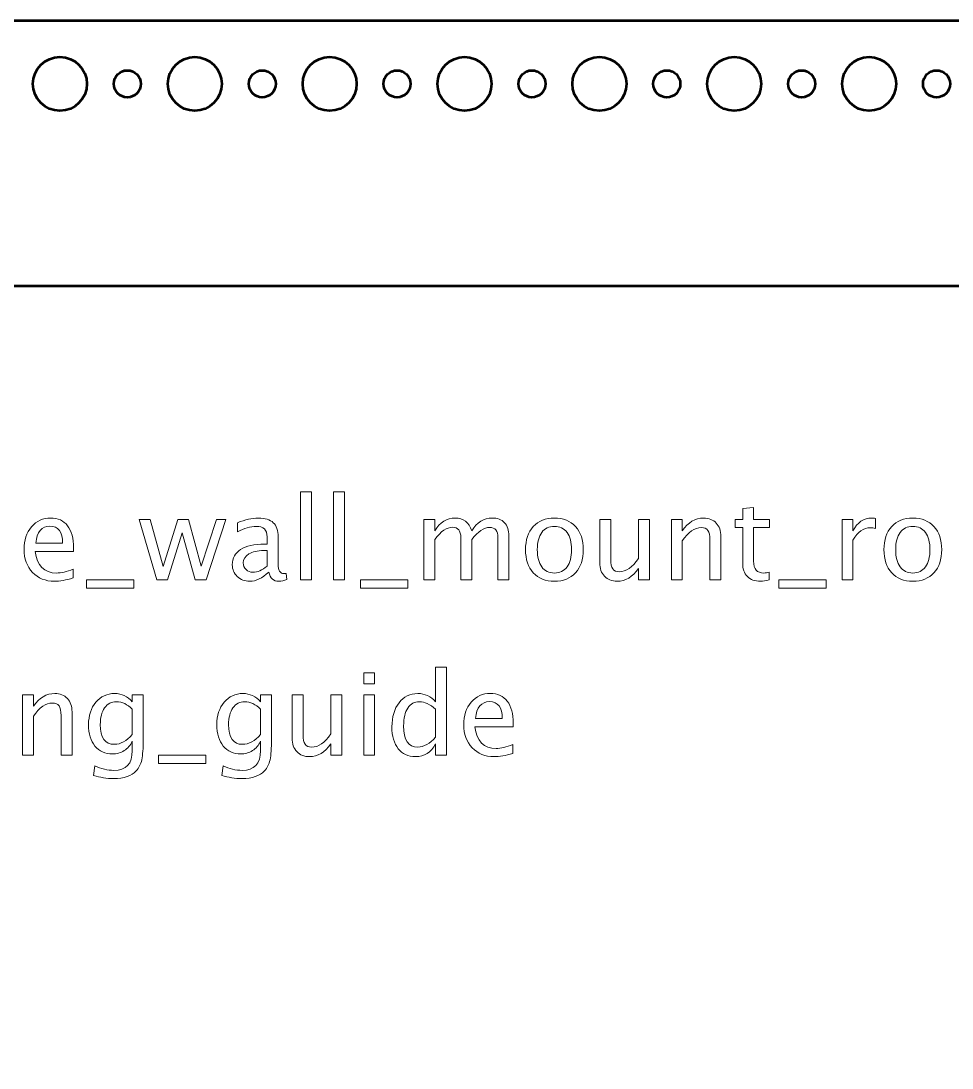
# Model space of a CAD drawing. Header units: centimetres. Extents: x -40.5 to 39, y -42 to 42.1.
# Drawn here: x 18.32 to 28.67, y -23.7 to -12.05 of the extents above; entities that cross this region are included whole.
import ezdxf

# ---------------------------------------------------------------- set-up
doc = ezdxf.new("R2010")
doc.units = ezdxf.units.CM
doc.header["$MEASUREMENT"] = 0
doc.layers.add('Layer 1', color=7, linetype='Continuous')

msp = doc.modelspace()

# ---------------------------------------------------------------- linework, layer by layer
at = {"layer": 'Layer 1', "lineweight": 53}
for centre, major_axis in [((18.75, -12.75), (0, 0.3)), ((20.25, -12.75), (0, 0.3)), ((21.75, -12.75), (0, 0.3)), ((23.25, -12.75), (0, 0.3)), ((24.75, -12.75), (0, 0.3)), ((26.25, -12.75), (0, 0.3)), ((27.75, -12.75), (0, 0.3)), ((19.5, -12.75), (0, 0.15)), ((21, -12.75), (0, 0.15)), ((22.5, -12.75), (0, 0.15)), ((24, -12.75), (0, 0.15)), ((25.5, -12.75), (0, 0.15)), ((27, -12.75), (0, 0.15)), ((28.5, -12.75), (0, 0.15))]:
    msp.add_ellipse(centre, major_axis=major_axis, ratio=1, dxfattribs=at)
msp.add_open_spline([(0.05, -33.95), (0.05, -33.95), (0.05, -12.55), (0.05, -12.55), (0.05, -12.55), (0.05, -12.27386), (0.27386, -12.05), (0.55, -12.05), (0.55, -12.05), (0.55, -12.05), (38.45, -12.05), (38.45, -12.05), (38.45, -12.05), (38.72614, -12.05), (38.95, -12.27386), (38.95, -12.55), (38.95, -12.55), (38.95, -12.55), (38.95, -33.95), (38.95, -33.95), (38.95, -33.95), (38.95, -34.22614), (38.72614, -34.45), (38.45, -34.45), (38.45, -34.45), (38.45, -34.45), (0.55, -34.45), (0.55, -34.45), (0.55, -34.45), (0.27386, -34.45), (0.05, -34.22614), (0.05, -33.95)], degree=3, knots=[0, 0, 0, 0, 0.11111111, 0.11111111, 0.11111111, 0.11111111, 0.22222222, 0.22222222, 0.22222222, 0.22222222, 0.33333333, 0.33333333, 0.33333333, 0.33333333, 0.44444444, 0.44444444, 0.44444444, 0.44444444, 0.55555556, 0.55555556, 0.55555556, 0.55555556, 0.66666667, 0.66666667, 0.66666667, 0.66666667, 0.77777778, 0.77777778, 0.77777778, 0.77777778, 1, 1, 1, 1], dxfattribs=at)
at = {"layer": 'Layer 1', "color": 5, "lineweight": 53}
for points, knots in [([(20.86354, -15), (20.86354, -15), (37.5, -15), (37.5, -15), (37.5, -15), (37.5, -24.94111), (29.44111, -33), (19.5, -33), (19.5, -33), (9.55889, -33), (1.5, -24.94111), (1.5, -15), (1.5, -15), (1.5, -15), (20.86354, -15), (20.86354, -15)], [0, 0, 0, 0, 0.2, 0.2, 0.2, 0.2, 0.4, 0.4, 0.4, 0.4, 0.6, 0.6, 0.6, 0.6, 1, 1, 1, 1]), ([(36, -15), (36, -24.11268), (28.61268, -31.5), (19.5, -31.5), (19.5, -31.5), (10.38732, -31.5), (3, -24.11268), (3, -15)], [0, 0, 0, 0, 0.33333333, 0.33333333, 0.33333333, 0.33333333, 1, 1, 1, 1]), ([(35.5, -15), (35.5, -23.83654), (28.33654, -31), (19.5, -31), (19.5, -31), (10.66346, -31), (3.5, -23.83654), (3.5, -15)], [0, 0, 0, 0, 0.33333333, 0.33333333, 0.33333333, 0.33333333, 1, 1, 1, 1]), ([(35, -15), (35, -23.5604), (28.0604, -30.5), (19.5, -30.5), (19.5, -30.5), (10.9396, -30.5), (4, -23.5604), (4, -15)], [0, 0, 0, 0, 0.33333333, 0.33333333, 0.33333333, 0.33333333, 1, 1, 1, 1])]:
    msp.add_open_spline(points, degree=3, knots=knots, dxfattribs=at)
at = {"layer": 'Layer 1', "color": 5, "lineweight": 9}
for points, knots in [([(21.42722, -18.26853), (21.42722, -18.26853), (21.42722, -17.28936), (21.42722, -17.28936), (21.42722, -17.28936), (21.42722, -17.28936), (21.54914, -17.28936), (21.54914, -17.28936), (21.54914, -17.28936), (21.54914, -17.28936), (21.54914, -18.26853), (21.54914, -18.26853), (21.54914, -18.26853), (21.54914, -18.26853), (21.42722, -18.26853), (21.42722, -18.26853)], [0, 0, 0, 0, 0.2, 0.2, 0.2, 0.2, 0.4, 0.4, 0.4, 0.4, 0.6, 0.6, 0.6, 0.6, 1, 1, 1, 1]), ([(21.79425, -18.26853), (21.79425, -18.26853), (21.79425, -17.28936), (21.79425, -17.28936), (21.79425, -17.28936), (21.79425, -17.28936), (21.91617, -17.28936), (21.91617, -17.28936), (21.91617, -17.28936), (21.91617, -17.28936), (21.91617, -18.26853), (21.91617, -18.26853), (21.91617, -18.26853), (21.91617, -18.26853), (21.79425, -18.26853), (21.79425, -18.26853)], [0, 0, 0, 0, 0.2, 0.2, 0.2, 0.2, 0.4, 0.4, 0.4, 0.4, 0.6, 0.6, 0.6, 0.6, 1, 1, 1, 1]), ([(26.63973, -18.26832), (26.60205, -18.27869), (26.56925, -18.28377), (26.54152, -18.28377), (26.54152, -18.28377), (26.47929, -18.28377), (26.43082, -18.26599), (26.3961, -18.23043), (26.3961, -18.23043), (26.36118, -18.19487), (26.34382, -18.14555), (26.34382, -18.08226), (26.34382, -18.08226), (26.34382, -18.08226), (26.34382, -17.68687), (26.34382, -17.68687), (26.34382, -17.68687), (26.34382, -17.68687), (26.25958, -17.68687), (26.25958, -17.68687), (26.25958, -17.68687), (26.25958, -17.68687), (26.25958, -17.59543), (26.25958, -17.59543), (26.25958, -17.59543), (26.25958, -17.59543), (26.34382, -17.59543), (26.34382, -17.59543), (26.34382, -17.59543), (26.34382, -17.59543), (26.34382, -17.47372), (26.34382, -17.47372), (26.34382, -17.47372), (26.34382, -17.47372), (26.46574, -17.46208), (26.46574, -17.46208), (26.46574, -17.46208), (26.46574, -17.46208), (26.46574, -17.59543), (26.46574, -17.59543), (26.46574, -17.59543), (26.46574, -17.59543), (26.64227, -17.59543), (26.64227, -17.59543), (26.64227, -17.59543), (26.64227, -17.59543), (26.64227, -17.68687), (26.64227, -17.68687), (26.64227, -17.68687), (26.64227, -17.68687), (26.46574, -17.68687), (26.46574, -17.68687), (26.46574, -17.68687), (26.46574, -17.68687), (26.46574, -18.06025), (26.46574, -18.06025), (26.46574, -18.06025), (26.46574, -18.1483), (26.50405, -18.19233), (26.58046, -18.19233), (26.58046, -18.19233), (26.59676, -18.19233), (26.61645, -18.18958), (26.63973, -18.18429), (26.63973, -18.18429), (26.63973, -18.18429), (26.63973, -18.26832), (26.63973, -18.26832)], [0, 0, 0, 0, 0.05555556, 0.05555556, 0.05555556, 0.05555556, 0.11111111, 0.11111111, 0.11111111, 0.11111111, 0.16666667, 0.16666667, 0.16666667, 0.16666667, 0.22222222, 0.22222222, 0.22222222, 0.22222222, 0.27777778, 0.27777778, 0.27777778, 0.27777778, 0.33333333, 0.33333333, 0.33333333, 0.33333333, 0.38888889, 0.38888889, 0.38888889, 0.38888889, 0.44444444, 0.44444444, 0.44444444, 0.44444444, 0.5, 0.5, 0.5, 0.5, 0.55555556, 0.55555556, 0.55555556, 0.55555556, 0.61111111, 0.61111111, 0.61111111, 0.61111111, 0.66666667, 0.66666667, 0.66666667, 0.66666667, 0.72222222, 0.72222222, 0.72222222, 0.72222222, 0.77777778, 0.77777778, 0.77777778, 0.77777778, 0.83333333, 0.83333333, 0.83333333, 0.83333333, 0.88888889, 0.88888889, 0.88888889, 0.88888889, 1, 1, 1, 1]), ([(18.89886, -18.24694), (18.81695, -18.27149), (18.74688, -18.28377), (18.68846, -18.28377), (18.68846, -18.28377), (18.58877, -18.28377), (18.5077, -18.25075), (18.44526, -18.18492), (18.44526, -18.18492), (18.38282, -18.11909), (18.35149, -18.03379), (18.35149, -17.9288), (18.35149, -17.9288), (18.35149, -17.82699), (18.37901, -17.74338), (18.43425, -17.67798), (18.43425, -17.67798), (18.4895, -17.61279), (18.56019, -17.58019), (18.64634, -17.58019), (18.64634, -17.58019), (18.72783, -17.58019), (18.79091, -17.60919), (18.83536, -17.66718), (18.83536, -17.66718), (18.87981, -17.72518), (18.90204, -17.80731), (18.90204, -17.91378), (18.90204, -17.91378), (18.90204, -17.91378), (18.9014, -17.95103), (18.9014, -17.95103), (18.9014, -17.95103), (18.9014, -17.95103), (18.47595, -17.95103), (18.47595, -17.95103), (18.47595, -17.95103), (18.49373, -18.1119), (18.57226, -18.19233), (18.71132, -18.19233), (18.71132, -18.19233), (18.76234, -18.19233), (18.82478, -18.17794), (18.89886, -18.14915), (18.89886, -18.14915), (18.89886, -18.14915), (18.89886, -18.24694), (18.89886, -18.24694)], [0, 0, 0, 0, 0.07692308, 0.07692308, 0.07692308, 0.07692308, 0.15384615, 0.15384615, 0.15384615, 0.15384615, 0.23076923, 0.23076923, 0.23076923, 0.23076923, 0.30769231, 0.30769231, 0.30769231, 0.30769231, 0.38461538, 0.38461538, 0.38461538, 0.38461538, 0.46153846, 0.46153846, 0.46153846, 0.46153846, 0.53846154, 0.53846154, 0.53846154, 0.53846154, 0.61538462, 0.61538462, 0.61538462, 0.61538462, 0.69230769, 0.69230769, 0.69230769, 0.69230769, 0.76923077, 0.76923077, 0.76923077, 0.76923077, 0.84615385, 0.84615385, 0.84615385, 0.84615385, 1, 1, 1, 1]), ([(21.07289, -18.1828), (20.99966, -18.25011), (20.92917, -18.28377), (20.86144, -18.28377), (20.86144, -18.28377), (20.80577, -18.28377), (20.75941, -18.26641), (20.7228, -18.23149), (20.7228, -18.23149), (20.68597, -18.19656), (20.66755, -18.15254), (20.66755, -18.09941), (20.66755, -18.09941), (20.66755, -18.02596), (20.69845, -17.96944), (20.76026, -17.93007), (20.76026, -17.93007), (20.82207, -17.8907), (20.91076, -17.87102), (21.02633, -17.87102), (21.02633, -17.87102), (21.02633, -17.87102), (21.0549, -17.87102), (21.0549, -17.87102), (21.0549, -17.87102), (21.0549, -17.87102), (21.0549, -17.78995), (21.0549, -17.78995), (21.0549, -17.78995), (21.0549, -17.71185), (21.01426, -17.6729), (20.93277, -17.6729), (20.93277, -17.6729), (20.86969, -17.6729), (20.80069, -17.6928), (20.72597, -17.73259), (20.72597, -17.73259), (20.72597, -17.73259), (20.72597, -17.63226), (20.72597, -17.63226), (20.72597, -17.63226), (20.8081, -17.59839), (20.88557, -17.58146), (20.95817, -17.58146), (20.95817, -17.58146), (21.03289, -17.58146), (21.08813, -17.59839), (21.12348, -17.63247), (21.12348, -17.63247), (21.15904, -17.66655), (21.17682, -17.71904), (21.17682, -17.78995), (21.17682, -17.78995), (21.17682, -17.78995), (21.17682, -18.09412), (21.17682, -18.09412), (21.17682, -18.09412), (21.17682, -18.16375), (21.1982, -18.19868), (21.24117, -18.19868), (21.24117, -18.19868), (21.24646, -18.19868), (21.25429, -18.19783), (21.26466, -18.19614), (21.26466, -18.19614), (21.26466, -18.19614), (21.27334, -18.26387), (21.27334, -18.26387), (21.27334, -18.26387), (21.24561, -18.27721), (21.21513, -18.28377), (21.18169, -18.28377), (21.18169, -18.28377), (21.12475, -18.28377), (21.08856, -18.25011), (21.07289, -18.1828)], [0, 0, 0, 0, 0.05, 0.05, 0.05, 0.05, 0.1, 0.1, 0.1, 0.1, 0.15, 0.15, 0.15, 0.15, 0.2, 0.2, 0.2, 0.2, 0.25, 0.25, 0.25, 0.25, 0.3, 0.3, 0.3, 0.3, 0.35, 0.35, 0.35, 0.35, 0.4, 0.4, 0.4, 0.4, 0.45, 0.45, 0.45, 0.45, 0.5, 0.5, 0.5, 0.5, 0.55, 0.55, 0.55, 0.55, 0.6, 0.6, 0.6, 0.6, 0.65, 0.65, 0.65, 0.65, 0.7, 0.7, 0.7, 0.7, 0.75, 0.75, 0.75, 0.75, 0.8, 0.8, 0.8, 0.8, 0.85, 0.85, 0.85, 0.85, 0.9, 0.9, 0.9, 0.9, 1, 1, 1, 1]), ([(22.79628, -18.26853), (22.79628, -18.26853), (22.79628, -17.59543), (22.79628, -17.59543), (22.79628, -17.59543), (22.79628, -17.59543), (22.9182, -17.59543), (22.9182, -17.59543), (22.9182, -17.59543), (22.9182, -17.59543), (22.9182, -17.72264), (22.9182, -17.72264), (22.9182, -17.72264), (22.97768, -17.62845), (23.05388, -17.58146), (23.14722, -17.58146), (23.14722, -17.58146), (23.23718, -17.58146), (23.29835, -17.62845), (23.33095, -17.72264), (23.33095, -17.72264), (23.38874, -17.6276), (23.46409, -17.58019), (23.55659, -17.58019), (23.55659, -17.58019), (23.61564, -17.58019), (23.66157, -17.59755), (23.69438, -17.63247), (23.69438, -17.63247), (23.72719, -17.6674), (23.7437, -17.71629), (23.7437, -17.77916), (23.7437, -17.77916), (23.7437, -17.77916), (23.7437, -18.26853), (23.7437, -18.26853), (23.7437, -18.26853), (23.7437, -18.26853), (23.62178, -18.26853), (23.62178, -18.26853), (23.62178, -18.26853), (23.62178, -18.26853), (23.62178, -17.79926), (23.62178, -17.79926), (23.62178, -17.79926), (23.62178, -17.72264), (23.5913, -17.68433), (23.53034, -17.68433), (23.53034, -17.68433), (23.46705, -17.68433), (23.40059, -17.72899), (23.33095, -17.81853), (23.33095, -17.81853), (23.33095, -17.81853), (23.33095, -18.26853), (23.33095, -18.26853), (23.33095, -18.26853), (23.33095, -18.26853), (23.20903, -18.26853), (23.20903, -18.26853), (23.20903, -18.26853), (23.20903, -18.26853), (23.20903, -17.79884), (23.20903, -17.79884), (23.20903, -17.79884), (23.20903, -17.72158), (23.17813, -17.68306), (23.11611, -17.68306), (23.11611, -17.68306), (23.05451, -17.68306), (22.98847, -17.72793), (22.9182, -17.81789), (22.9182, -17.81789), (22.9182, -17.81789), (22.9182, -18.26853), (22.9182, -18.26853), (22.9182, -18.26853), (22.9182, -18.26853), (22.79628, -18.26853), (22.79628, -18.26853)], [0, 0, 0, 0, 0.04761905, 0.04761905, 0.04761905, 0.04761905, 0.0952381, 0.0952381, 0.0952381, 0.0952381, 0.14285714, 0.14285714, 0.14285714, 0.14285714, 0.19047619, 0.19047619, 0.19047619, 0.19047619, 0.23809524, 0.23809524, 0.23809524, 0.23809524, 0.28571429, 0.28571429, 0.28571429, 0.28571429, 0.33333333, 0.33333333, 0.33333333, 0.33333333, 0.38095238, 0.38095238, 0.38095238, 0.38095238, 0.42857143, 0.42857143, 0.42857143, 0.42857143, 0.47619048, 0.47619048, 0.47619048, 0.47619048, 0.52380952, 0.52380952, 0.52380952, 0.52380952, 0.57142857, 0.57142857, 0.57142857, 0.57142857, 0.61904762, 0.61904762, 0.61904762, 0.61904762, 0.66666667, 0.66666667, 0.66666667, 0.66666667, 0.71428571, 0.71428571, 0.71428571, 0.71428571, 0.76190476, 0.76190476, 0.76190476, 0.76190476, 0.80952381, 0.80952381, 0.80952381, 0.80952381, 0.85714286, 0.85714286, 0.85714286, 0.85714286, 0.9047619, 0.9047619, 0.9047619, 0.9047619, 1, 1, 1, 1]), ([(24.25001, -18.28377), (24.15116, -18.28377), (24.07285, -18.25223), (24.01527, -18.18915), (24.01527, -18.18915), (23.95749, -18.12608), (23.9287, -18.04035), (23.9287, -17.93219), (23.9287, -17.93219), (23.9287, -17.82424), (23.95749, -17.73873), (24.01527, -17.67586), (24.01527, -17.67586), (24.07285, -17.613), (24.15116, -17.58146), (24.25001, -17.58146), (24.25001, -17.58146), (24.34886, -17.58146), (24.42718, -17.613), (24.48475, -17.67586), (24.48475, -17.67586), (24.54253, -17.73873), (24.57132, -17.82424), (24.57132, -17.93219), (24.57132, -17.93219), (24.57132, -18.04035), (24.54253, -18.12608), (24.48475, -18.18915), (24.48475, -18.18915), (24.42718, -18.25223), (24.34886, -18.28377), (24.25001, -18.28377)], [0, 0, 0, 0, 0.11111111, 0.11111111, 0.11111111, 0.11111111, 0.22222222, 0.22222222, 0.22222222, 0.22222222, 0.33333333, 0.33333333, 0.33333333, 0.33333333, 0.44444444, 0.44444444, 0.44444444, 0.44444444, 0.55555556, 0.55555556, 0.55555556, 0.55555556, 0.66666667, 0.66666667, 0.66666667, 0.66666667, 0.77777778, 0.77777778, 0.77777778, 0.77777778, 1, 1, 1, 1]), ([(25.55049, -18.26853), (25.55049, -18.26853), (25.55049, -17.59543), (25.55049, -17.59543), (25.55049, -17.59543), (25.55049, -17.59543), (25.67241, -17.59543), (25.67241, -17.59543), (25.67241, -17.59543), (25.67241, -17.59543), (25.67241, -17.72264), (25.67241, -17.72264), (25.67241, -17.72264), (25.73697, -17.62845), (25.81613, -17.58146), (25.90969, -17.58146), (25.90969, -17.58146), (25.96853, -17.58146), (26.01531, -17.59987), (26.04981, -17.63692), (26.04981, -17.63692), (26.08431, -17.67375), (26.10167, -17.72349), (26.10167, -17.78572), (26.10167, -17.78572), (26.10167, -17.78572), (26.10167, -18.26853), (26.10167, -18.26853), (26.10167, -18.26853), (26.10167, -18.26853), (25.97975, -18.26853), (25.97975, -18.26853), (25.97975, -18.26853), (25.97975, -18.26853), (25.97975, -17.82551), (25.97975, -17.82551), (25.97975, -17.82551), (25.97975, -17.77556), (25.97234, -17.74), (25.95774, -17.71883), (25.95774, -17.71883), (25.94292, -17.69745), (25.91858, -17.68687), (25.8845, -17.68687), (25.8845, -17.68687), (25.80957, -17.68687), (25.73887, -17.73576), (25.67241, -17.83355), (25.67241, -17.83355), (25.67241, -17.83355), (25.67241, -18.26853), (25.67241, -18.26853), (25.67241, -18.26853), (25.67241, -18.26853), (25.55049, -18.26853), (25.55049, -18.26853)], [0, 0, 0, 0, 0.06666667, 0.06666667, 0.06666667, 0.06666667, 0.13333333, 0.13333333, 0.13333333, 0.13333333, 0.2, 0.2, 0.2, 0.2, 0.26666667, 0.26666667, 0.26666667, 0.26666667, 0.33333333, 0.33333333, 0.33333333, 0.33333333, 0.4, 0.4, 0.4, 0.4, 0.46666667, 0.46666667, 0.46666667, 0.46666667, 0.53333333, 0.53333333, 0.53333333, 0.53333333, 0.6, 0.6, 0.6, 0.6, 0.66666667, 0.66666667, 0.66666667, 0.66666667, 0.73333333, 0.73333333, 0.73333333, 0.73333333, 0.8, 0.8, 0.8, 0.8, 0.86666667, 0.86666667, 0.86666667, 0.86666667, 1, 1, 1, 1]), ([(27.44872, -18.26853), (27.44872, -18.26853), (27.44872, -17.59543), (27.44872, -17.59543), (27.44872, -17.59543), (27.44872, -17.59543), (27.57064, -17.59543), (27.57064, -17.59543), (27.57064, -17.59543), (27.57064, -17.59543), (27.57064, -17.72264), (27.57064, -17.72264), (27.57064, -17.72264), (27.61911, -17.62845), (27.68939, -17.58146), (27.78167, -17.58146), (27.78167, -17.58146), (27.79416, -17.58146), (27.80728, -17.58252), (27.82083, -17.58463), (27.82083, -17.58463), (27.82083, -17.58463), (27.82083, -17.69872), (27.82083, -17.69872), (27.82083, -17.69872), (27.79966, -17.69174), (27.78104, -17.68814), (27.76495, -17.68814), (27.76495, -17.68814), (27.68748, -17.68814), (27.62271, -17.73386), (27.57064, -17.82551), (27.57064, -17.82551), (27.57064, -17.82551), (27.57064, -18.26853), (27.57064, -18.26853), (27.57064, -18.26853), (27.57064, -18.26853), (27.44872, -18.26853), (27.44872, -18.26853)], [0, 0, 0, 0, 0.09090909, 0.09090909, 0.09090909, 0.09090909, 0.18181818, 0.18181818, 0.18181818, 0.18181818, 0.27272727, 0.27272727, 0.27272727, 0.27272727, 0.36363636, 0.36363636, 0.36363636, 0.36363636, 0.45454545, 0.45454545, 0.45454545, 0.45454545, 0.54545455, 0.54545455, 0.54545455, 0.54545455, 0.63636364, 0.63636364, 0.63636364, 0.63636364, 0.72727273, 0.72727273, 0.72727273, 0.72727273, 0.81818182, 0.81818182, 0.81818182, 0.81818182, 1, 1, 1, 1]), ([(28.23633, -18.28377), (28.13748, -18.28377), (28.05917, -18.25223), (28.00159, -18.18915), (28.00159, -18.18915), (27.94381, -18.12608), (27.91502, -18.04035), (27.91502, -17.93219), (27.91502, -17.93219), (27.91502, -17.82424), (27.94381, -17.73873), (28.00159, -17.67586), (28.00159, -17.67586), (28.05917, -17.613), (28.13748, -17.58146), (28.23633, -17.58146), (28.23633, -17.58146), (28.33518, -17.58146), (28.4135, -17.613), (28.47107, -17.67586), (28.47107, -17.67586), (28.52885, -17.73873), (28.55764, -17.82424), (28.55764, -17.93219), (28.55764, -17.93219), (28.55764, -18.04035), (28.52885, -18.12608), (28.47107, -18.18915), (28.47107, -18.18915), (28.4135, -18.25223), (28.33518, -18.28377), (28.23633, -18.28377)], [0, 0, 0, 0, 0.11111111, 0.11111111, 0.11111111, 0.11111111, 0.22222222, 0.22222222, 0.22222222, 0.22222222, 0.33333333, 0.33333333, 0.33333333, 0.33333333, 0.44444444, 0.44444444, 0.44444444, 0.44444444, 0.55555556, 0.55555556, 0.55555556, 0.55555556, 0.66666667, 0.66666667, 0.66666667, 0.66666667, 0.77777778, 0.77777778, 0.77777778, 0.77777778, 1, 1, 1, 1]), ([(18.4823, -17.85959), (18.4823, -17.85959), (18.77948, -17.85959), (18.77948, -17.85959), (18.77948, -17.85959), (18.77948, -17.73428), (18.7327, -17.67163), (18.63936, -17.67163), (18.63936, -17.67163), (18.54538, -17.67163), (18.4931, -17.73428), (18.4823, -17.85959)], [0, 0, 0, 0, 0.25, 0.25, 0.25, 0.25, 0.5, 0.5, 0.5, 0.5, 1, 1, 1, 1]), ([(19.82617, -18.26853), (19.82617, -18.26853), (19.63313, -17.59543), (19.63313, -17.59543), (19.63313, -17.59543), (19.63313, -17.59543), (19.75209, -17.59543), (19.75209, -17.59543), (19.75209, -17.59543), (19.75209, -17.59543), (19.90004, -18.11803), (19.90004, -18.11803), (19.90004, -18.11803), (19.90004, -18.11803), (20.05964, -17.59543), (20.05964, -17.59543), (20.05964, -17.59543), (20.05964, -17.59543), (20.18156, -17.59543), (20.18156, -17.59543), (20.18156, -17.59543), (20.18156, -17.59543), (20.32189, -18.11719), (20.32189, -18.11719), (20.32189, -18.11719), (20.32189, -18.11719), (20.49165, -17.59543), (20.49165, -17.59543), (20.49165, -17.59543), (20.49165, -17.59543), (20.59579, -17.59543), (20.59579, -17.59543), (20.59579, -17.59543), (20.59579, -17.59543), (20.37608, -18.26853), (20.37608, -18.26853), (20.37608, -18.26853), (20.37608, -18.26853), (20.25416, -18.26853), (20.25416, -18.26853), (20.25416, -18.26853), (20.25416, -18.26853), (20.1098, -17.7436), (20.1098, -17.7436), (20.1098, -17.7436), (20.1098, -17.7436), (19.94809, -18.26853), (19.94809, -18.26853), (19.94809, -18.26853), (19.94809, -18.26853), (19.82617, -18.26853), (19.82617, -18.26853)], [0, 0, 0, 0, 0.07142857, 0.07142857, 0.07142857, 0.07142857, 0.14285714, 0.14285714, 0.14285714, 0.14285714, 0.21428571, 0.21428571, 0.21428571, 0.21428571, 0.28571429, 0.28571429, 0.28571429, 0.28571429, 0.35714286, 0.35714286, 0.35714286, 0.35714286, 0.42857143, 0.42857143, 0.42857143, 0.42857143, 0.5, 0.5, 0.5, 0.5, 0.57142857, 0.57142857, 0.57142857, 0.57142857, 0.64285714, 0.64285714, 0.64285714, 0.64285714, 0.71428571, 0.71428571, 0.71428571, 0.71428571, 0.78571429, 0.78571429, 0.78571429, 0.78571429, 0.85714286, 0.85714286, 0.85714286, 0.85714286, 1, 1, 1, 1]), ([(24.2498, -18.19233), (24.31012, -18.19233), (24.35711, -18.16968), (24.39056, -18.12417), (24.39056, -18.12417), (24.42379, -18.07888), (24.44051, -18.01474), (24.44051, -17.93219), (24.44051, -17.93219), (24.44051, -17.84985), (24.42379, -17.78593), (24.39056, -17.74063), (24.39056, -17.74063), (24.35711, -17.69555), (24.31012, -17.6729), (24.2498, -17.6729), (24.2498, -17.6729), (24.18926, -17.6729), (24.14227, -17.69555), (24.10925, -17.74063), (24.10925, -17.74063), (24.07602, -17.78593), (24.05951, -17.84985), (24.05951, -17.93219), (24.05951, -17.93219), (24.05951, -18.01474), (24.07602, -18.07888), (24.10925, -18.12417), (24.10925, -18.12417), (24.14227, -18.16968), (24.18926, -18.19233), (24.2498, -18.19233)], [0, 0, 0, 0, 0.11111111, 0.11111111, 0.11111111, 0.11111111, 0.22222222, 0.22222222, 0.22222222, 0.22222222, 0.33333333, 0.33333333, 0.33333333, 0.33333333, 0.44444444, 0.44444444, 0.44444444, 0.44444444, 0.55555556, 0.55555556, 0.55555556, 0.55555556, 0.66666667, 0.66666667, 0.66666667, 0.66666667, 0.77777778, 0.77777778, 0.77777778, 0.77777778, 1, 1, 1, 1]), ([(25.18388, -18.26853), (25.18388, -18.26853), (25.18388, -18.14195), (25.18388, -18.14195), (25.18388, -18.14195), (25.1189, -18.23657), (25.03995, -18.28377), (24.94724, -18.28377), (24.94724, -18.28377), (24.88839, -18.28377), (24.84162, -18.26535), (24.8069, -18.22831), (24.8069, -18.22831), (24.77198, -18.19127), (24.75462, -18.14153), (24.75462, -18.07866), (24.75462, -18.07866), (24.75462, -18.07866), (24.75462, -17.59543), (24.75462, -17.59543), (24.75462, -17.59543), (24.75462, -17.59543), (24.87654, -17.59543), (24.87654, -17.59543), (24.87654, -17.59543), (24.87654, -17.59543), (24.87654, -18.03887), (24.87654, -18.03887), (24.87654, -18.03887), (24.87654, -18.08946), (24.88395, -18.12523), (24.89855, -18.1464), (24.89855, -18.1464), (24.91337, -18.16778), (24.93792, -18.17836), (24.97243, -18.17836), (24.97243, -18.17836), (25.04693, -18.17836), (25.11763, -18.12946), (25.18388, -18.03146), (25.18388, -18.03146), (25.18388, -18.03146), (25.18388, -17.59543), (25.18388, -17.59543), (25.18388, -17.59543), (25.18388, -17.59543), (25.3058, -17.59543), (25.3058, -17.59543), (25.3058, -17.59543), (25.3058, -17.59543), (25.3058, -18.26853), (25.3058, -18.26853), (25.3058, -18.26853), (25.3058, -18.26853), (25.18388, -18.26853), (25.18388, -18.26853)], [0, 0, 0, 0, 0.06666667, 0.06666667, 0.06666667, 0.06666667, 0.13333333, 0.13333333, 0.13333333, 0.13333333, 0.2, 0.2, 0.2, 0.2, 0.26666667, 0.26666667, 0.26666667, 0.26666667, 0.33333333, 0.33333333, 0.33333333, 0.33333333, 0.4, 0.4, 0.4, 0.4, 0.46666667, 0.46666667, 0.46666667, 0.46666667, 0.53333333, 0.53333333, 0.53333333, 0.53333333, 0.6, 0.6, 0.6, 0.6, 0.66666667, 0.66666667, 0.66666667, 0.66666667, 0.73333333, 0.73333333, 0.73333333, 0.73333333, 0.8, 0.8, 0.8, 0.8, 0.86666667, 0.86666667, 0.86666667, 0.86666667, 1, 1, 1, 1]), ([(28.23612, -18.19233), (28.29644, -18.19233), (28.34343, -18.16968), (28.37688, -18.12417), (28.37688, -18.12417), (28.41011, -18.07888), (28.42683, -18.01474), (28.42683, -17.93219), (28.42683, -17.93219), (28.42683, -17.84985), (28.41011, -17.78593), (28.37688, -17.74063), (28.37688, -17.74063), (28.34343, -17.69555), (28.29644, -17.6729), (28.23612, -17.6729), (28.23612, -17.6729), (28.17558, -17.6729), (28.12859, -17.69555), (28.09557, -17.74063), (28.09557, -17.74063), (28.06234, -17.78593), (28.04583, -17.84985), (28.04583, -17.93219), (28.04583, -17.93219), (28.04583, -18.01474), (28.06234, -18.07888), (28.09557, -18.12417), (28.09557, -18.12417), (28.12859, -18.16968), (28.17558, -18.19233), (28.23612, -18.19233)], [0, 0, 0, 0, 0.11111111, 0.11111111, 0.11111111, 0.11111111, 0.22222222, 0.22222222, 0.22222222, 0.22222222, 0.33333333, 0.33333333, 0.33333333, 0.33333333, 0.44444444, 0.44444444, 0.44444444, 0.44444444, 0.55555556, 0.55555556, 0.55555556, 0.55555556, 0.66666667, 0.66666667, 0.66666667, 0.66666667, 0.77777778, 0.77777778, 0.77777778, 0.77777778, 1, 1, 1, 1]), ([(21.0549, -18.11634), (21.0549, -18.11634), (21.0549, -17.94341), (21.0549, -17.94341), (21.0549, -17.94341), (21.0549, -17.94341), (21.01574, -17.94214), (21.01574, -17.94214), (21.01574, -17.94214), (20.94801, -17.94214), (20.8934, -17.95463), (20.8517, -17.9796), (20.8517, -17.9796), (20.81021, -18.00479), (20.78947, -18.03802), (20.78947, -18.07951), (20.78947, -18.07951), (20.78947, -18.10851), (20.79984, -18.13306), (20.82037, -18.15317), (20.82037, -18.15317), (20.84112, -18.17328), (20.86631, -18.18344), (20.89615, -18.18344), (20.89615, -18.18344), (20.94695, -18.18344), (20.99987, -18.161), (21.0549, -18.11634)], [0, 0, 0, 0, 0.125, 0.125, 0.125, 0.125, 0.25, 0.25, 0.25, 0.25, 0.375, 0.375, 0.375, 0.375, 0.5, 0.5, 0.5, 0.5, 0.625, 0.625, 0.625, 0.625, 0.75, 0.75, 0.75, 0.75, 1, 1, 1, 1]), ([(19.04385, -18.35997), (19.04385, -18.35997), (19.04385, -18.26853), (19.04385, -18.26853), (19.04385, -18.26853), (19.04385, -18.26853), (19.57217, -18.26853), (19.57217, -18.26853), (19.57217, -18.26853), (19.57217, -18.26853), (19.57217, -18.35997), (19.57217, -18.35997), (19.57217, -18.35997), (19.57217, -18.35997), (19.04385, -18.35997), (19.04385, -18.35997)], [0, 0, 0, 0, 0.2, 0.2, 0.2, 0.2, 0.4, 0.4, 0.4, 0.4, 0.6, 0.6, 0.6, 0.6, 1, 1, 1, 1]), ([(22.0927, -18.35997), (22.0927, -18.35997), (22.0927, -18.26853), (22.0927, -18.26853), (22.0927, -18.26853), (22.0927, -18.26853), (22.62102, -18.26853), (22.62102, -18.26853), (22.62102, -18.26853), (22.62102, -18.26853), (22.62102, -18.35997), (22.62102, -18.35997), (22.62102, -18.35997), (22.62102, -18.35997), (22.0927, -18.35997), (22.0927, -18.35997)], [0, 0, 0, 0, 0.2, 0.2, 0.2, 0.2, 0.4, 0.4, 0.4, 0.4, 0.6, 0.6, 0.6, 0.6, 1, 1, 1, 1]), ([(26.74514, -18.35997), (26.74514, -18.35997), (26.74514, -18.26853), (26.74514, -18.26853), (26.74514, -18.26853), (26.74514, -18.26853), (27.27346, -18.26853), (27.27346, -18.26853), (27.27346, -18.26853), (27.27346, -18.26853), (27.27346, -18.35997), (27.27346, -18.35997), (27.27346, -18.35997), (27.27346, -18.35997), (26.74514, -18.35997), (26.74514, -18.35997)], [0, 0, 0, 0, 0.2, 0.2, 0.2, 0.2, 0.4, 0.4, 0.4, 0.4, 0.6, 0.6, 0.6, 0.6, 1, 1, 1, 1]), ([(22.12869, -19.42381), (22.12869, -19.42381), (22.12869, -19.30189), (22.12869, -19.30189), (22.12869, -19.30189), (22.12869, -19.30189), (22.25061, -19.30189), (22.25061, -19.30189), (22.25061, -19.30189), (22.25061, -19.30189), (22.25061, -19.42381), (22.25061, -19.42381), (22.25061, -19.42381), (22.25061, -19.42381), (22.12869, -19.42381), (22.12869, -19.42381)], [0, 0, 0, 0, 0.2, 0.2, 0.2, 0.2, 0.4, 0.4, 0.4, 0.4, 0.6, 0.6, 0.6, 0.6, 1, 1, 1, 1]), ([(22.92879, -20.2201), (22.92879, -20.2201), (22.92879, -20.09373), (22.92879, -20.09373), (22.92879, -20.09373), (22.87905, -20.18814), (22.80412, -20.23534), (22.704, -20.23534), (22.704, -20.23534), (22.62272, -20.23534), (22.5588, -20.20592), (22.51223, -20.14686), (22.51223, -20.14686), (22.46566, -20.08781), (22.44238, -20.00716), (22.44238, -19.90493), (22.44238, -19.90493), (22.44238, -19.79317), (22.46884, -19.70321), (22.52154, -19.63505), (22.52154, -19.63505), (22.57446, -19.56711), (22.64389, -19.53303), (22.73004, -19.53303), (22.73004, -19.53303), (22.80983, -19.53303), (22.8763, -19.56351), (22.92879, -19.62468), (22.92879, -19.62468), (22.92879, -19.62468), (22.92879, -19.24093), (22.92879, -19.24093), (22.92879, -19.24093), (22.92879, -19.24093), (23.05071, -19.24093), (23.05071, -19.24093), (23.05071, -19.24093), (23.05071, -19.24093), (23.05071, -20.2201), (23.05071, -20.2201), (23.05071, -20.2201), (23.05071, -20.2201), (22.92879, -20.2201), (22.92879, -20.2201)], [0, 0, 0, 0, 0.08333333, 0.08333333, 0.08333333, 0.08333333, 0.16666667, 0.16666667, 0.16666667, 0.16666667, 0.25, 0.25, 0.25, 0.25, 0.33333333, 0.33333333, 0.33333333, 0.33333333, 0.41666667, 0.41666667, 0.41666667, 0.41666667, 0.5, 0.5, 0.5, 0.5, 0.58333333, 0.58333333, 0.58333333, 0.58333333, 0.66666667, 0.66666667, 0.66666667, 0.66666667, 0.75, 0.75, 0.75, 0.75, 0.83333333, 0.83333333, 0.83333333, 0.83333333, 1, 1, 1, 1]), ([(18.33349, -20.2201), (18.33349, -20.2201), (18.33349, -19.547), (18.33349, -19.547), (18.33349, -19.547), (18.33349, -19.547), (18.45541, -19.547), (18.45541, -19.547), (18.45541, -19.547), (18.45541, -19.547), (18.45541, -19.67421), (18.45541, -19.67421), (18.45541, -19.67421), (18.51997, -19.58002), (18.59913, -19.53303), (18.69269, -19.53303), (18.69269, -19.53303), (18.75153, -19.53303), (18.79831, -19.55144), (18.83281, -19.58849), (18.83281, -19.58849), (18.86731, -19.62532), (18.88467, -19.67506), (18.88467, -19.73729), (18.88467, -19.73729), (18.88467, -19.73729), (18.88467, -20.2201), (18.88467, -20.2201), (18.88467, -20.2201), (18.88467, -20.2201), (18.76275, -20.2201), (18.76275, -20.2201), (18.76275, -20.2201), (18.76275, -20.2201), (18.76275, -19.77708), (18.76275, -19.77708), (18.76275, -19.77708), (18.76275, -19.72713), (18.75534, -19.69157), (18.74074, -19.6704), (18.74074, -19.6704), (18.72592, -19.64902), (18.70158, -19.63844), (18.6675, -19.63844), (18.6675, -19.63844), (18.59257, -19.63844), (18.52187, -19.68733), (18.45541, -19.78512), (18.45541, -19.78512), (18.45541, -19.78512), (18.45541, -20.2201), (18.45541, -20.2201), (18.45541, -20.2201), (18.45541, -20.2201), (18.33349, -20.2201), (18.33349, -20.2201)], [0, 0, 0, 0, 0.06666667, 0.06666667, 0.06666667, 0.06666667, 0.13333333, 0.13333333, 0.13333333, 0.13333333, 0.2, 0.2, 0.2, 0.2, 0.26666667, 0.26666667, 0.26666667, 0.26666667, 0.33333333, 0.33333333, 0.33333333, 0.33333333, 0.4, 0.4, 0.4, 0.4, 0.46666667, 0.46666667, 0.46666667, 0.46666667, 0.53333333, 0.53333333, 0.53333333, 0.53333333, 0.6, 0.6, 0.6, 0.6, 0.66666667, 0.66666667, 0.66666667, 0.66666667, 0.73333333, 0.73333333, 0.73333333, 0.73333333, 0.8, 0.8, 0.8, 0.8, 0.86666667, 0.86666667, 0.86666667, 0.86666667, 1, 1, 1, 1]), ([(19.12428, -20.44362), (19.12428, -20.44362), (19.13867, -20.33821), (19.13867, -20.33821), (19.13867, -20.33821), (19.20937, -20.37123), (19.27943, -20.38774), (19.34865, -20.38774), (19.34865, -20.38774), (19.48602, -20.38774), (19.55481, -20.31493), (19.55481, -20.16951), (19.55481, -20.16951), (19.55481, -20.16951), (19.55481, -20.06368), (19.55481, -20.06368), (19.55481, -20.06368), (19.53364, -20.10834), (19.50359, -20.14284), (19.46443, -20.16761), (19.46443, -20.16761), (19.42527, -20.19237), (19.38167, -20.20486), (19.33362, -20.20486), (19.33362, -20.20486), (19.25213, -20.20486), (19.18757, -20.17565), (19.13994, -20.11723), (19.13994, -20.11723), (19.09232, -20.05881), (19.0684, -19.97965), (19.0684, -19.87974), (19.0684, -19.87974), (19.0684, -19.7775), (19.09549, -19.69411), (19.14968, -19.62955), (19.14968, -19.62955), (19.20408, -19.5652), (19.27414, -19.53303), (19.36029, -19.53303), (19.36029, -19.53303), (19.43564, -19.53303), (19.50062, -19.56351), (19.55481, -19.62468), (19.55481, -19.62468), (19.55481, -19.62468), (19.55481, -19.547), (19.55481, -19.547), (19.55481, -19.547), (19.55481, -19.547), (19.67673, -19.547), (19.67673, -19.547), (19.67673, -19.547), (19.67673, -19.547), (19.67673, -20.03637), (19.67673, -20.03637), (19.67673, -20.03637), (19.67673, -20.14157), (19.67123, -20.21946), (19.66022, -20.27005), (19.66022, -20.27005), (19.64943, -20.32064), (19.62868, -20.36213), (19.59863, -20.3943), (19.59863, -20.3943), (19.54529, -20.45082), (19.46189, -20.47918), (19.34865, -20.47918), (19.34865, -20.47918), (19.27097, -20.47918), (19.19625, -20.46733), (19.12428, -20.44362)], [0, 0, 0, 0, 0.05263158, 0.05263158, 0.05263158, 0.05263158, 0.10526316, 0.10526316, 0.10526316, 0.10526316, 0.15789474, 0.15789474, 0.15789474, 0.15789474, 0.21052632, 0.21052632, 0.21052632, 0.21052632, 0.26315789, 0.26315789, 0.26315789, 0.26315789, 0.31578947, 0.31578947, 0.31578947, 0.31578947, 0.36842105, 0.36842105, 0.36842105, 0.36842105, 0.42105263, 0.42105263, 0.42105263, 0.42105263, 0.47368421, 0.47368421, 0.47368421, 0.47368421, 0.52631579, 0.52631579, 0.52631579, 0.52631579, 0.57894737, 0.57894737, 0.57894737, 0.57894737, 0.63157895, 0.63157895, 0.63157895, 0.63157895, 0.68421053, 0.68421053, 0.68421053, 0.68421053, 0.73684211, 0.73684211, 0.73684211, 0.73684211, 0.78947368, 0.78947368, 0.78947368, 0.78947368, 0.84210526, 0.84210526, 0.84210526, 0.84210526, 0.89473684, 0.89473684, 0.89473684, 0.89473684, 1, 1, 1, 1]), ([(20.55113, -20.44362), (20.55113, -20.44362), (20.56552, -20.33821), (20.56552, -20.33821), (20.56552, -20.33821), (20.63622, -20.37123), (20.70628, -20.38774), (20.7755, -20.38774), (20.7755, -20.38774), (20.91287, -20.38774), (20.98166, -20.31493), (20.98166, -20.16951), (20.98166, -20.16951), (20.98166, -20.16951), (20.98166, -20.06368), (20.98166, -20.06368), (20.98166, -20.06368), (20.96049, -20.10834), (20.93044, -20.14284), (20.89128, -20.16761), (20.89128, -20.16761), (20.85212, -20.19237), (20.80852, -20.20486), (20.76047, -20.20486), (20.76047, -20.20486), (20.67898, -20.20486), (20.61442, -20.17565), (20.56679, -20.11723), (20.56679, -20.11723), (20.51917, -20.05881), (20.49525, -19.97965), (20.49525, -19.87974), (20.49525, -19.87974), (20.49525, -19.7775), (20.52234, -19.69411), (20.57653, -19.62955), (20.57653, -19.62955), (20.63093, -19.5652), (20.70099, -19.53303), (20.78714, -19.53303), (20.78714, -19.53303), (20.86249, -19.53303), (20.92747, -19.56351), (20.98166, -19.62468), (20.98166, -19.62468), (20.98166, -19.62468), (20.98166, -19.547), (20.98166, -19.547), (20.98166, -19.547), (20.98166, -19.547), (21.10358, -19.547), (21.10358, -19.547), (21.10358, -19.547), (21.10358, -19.547), (21.10358, -20.03637), (21.10358, -20.03637), (21.10358, -20.03637), (21.10358, -20.14157), (21.09808, -20.21946), (21.08707, -20.27005), (21.08707, -20.27005), (21.07628, -20.32064), (21.05553, -20.36213), (21.02548, -20.3943), (21.02548, -20.3943), (20.97214, -20.45082), (20.88874, -20.47918), (20.7755, -20.47918), (20.7755, -20.47918), (20.69782, -20.47918), (20.6231, -20.46733), (20.55113, -20.44362)], [0, 0, 0, 0, 0.05263158, 0.05263158, 0.05263158, 0.05263158, 0.10526316, 0.10526316, 0.10526316, 0.10526316, 0.15789474, 0.15789474, 0.15789474, 0.15789474, 0.21052632, 0.21052632, 0.21052632, 0.21052632, 0.26315789, 0.26315789, 0.26315789, 0.26315789, 0.31578947, 0.31578947, 0.31578947, 0.31578947, 0.36842105, 0.36842105, 0.36842105, 0.36842105, 0.42105263, 0.42105263, 0.42105263, 0.42105263, 0.47368421, 0.47368421, 0.47368421, 0.47368421, 0.52631579, 0.52631579, 0.52631579, 0.52631579, 0.57894737, 0.57894737, 0.57894737, 0.57894737, 0.63157895, 0.63157895, 0.63157895, 0.63157895, 0.68421053, 0.68421053, 0.68421053, 0.68421053, 0.73684211, 0.73684211, 0.73684211, 0.73684211, 0.78947368, 0.78947368, 0.78947368, 0.78947368, 0.84210526, 0.84210526, 0.84210526, 0.84210526, 0.89473684, 0.89473684, 0.89473684, 0.89473684, 1, 1, 1, 1]), ([(21.76208, -20.2201), (21.76208, -20.2201), (21.76208, -20.09352), (21.76208, -20.09352), (21.76208, -20.09352), (21.6971, -20.18814), (21.61815, -20.23534), (21.52544, -20.23534), (21.52544, -20.23534), (21.46659, -20.23534), (21.41982, -20.21692), (21.3851, -20.17988), (21.3851, -20.17988), (21.35018, -20.14284), (21.33282, -20.0931), (21.33282, -20.03023), (21.33282, -20.03023), (21.33282, -20.03023), (21.33282, -19.547), (21.33282, -19.547), (21.33282, -19.547), (21.33282, -19.547), (21.45474, -19.547), (21.45474, -19.547), (21.45474, -19.547), (21.45474, -19.547), (21.45474, -19.99044), (21.45474, -19.99044), (21.45474, -19.99044), (21.45474, -20.04103), (21.46215, -20.0768), (21.47675, -20.09797), (21.47675, -20.09797), (21.49157, -20.11935), (21.51612, -20.12993), (21.55063, -20.12993), (21.55063, -20.12993), (21.62513, -20.12993), (21.69583, -20.08103), (21.76208, -19.98303), (21.76208, -19.98303), (21.76208, -19.98303), (21.76208, -19.547), (21.76208, -19.547), (21.76208, -19.547), (21.76208, -19.547), (21.884, -19.547), (21.884, -19.547), (21.884, -19.547), (21.884, -19.547), (21.884, -20.2201), (21.884, -20.2201), (21.884, -20.2201), (21.884, -20.2201), (21.76208, -20.2201), (21.76208, -20.2201)], [0, 0, 0, 0, 0.06666667, 0.06666667, 0.06666667, 0.06666667, 0.13333333, 0.13333333, 0.13333333, 0.13333333, 0.2, 0.2, 0.2, 0.2, 0.26666667, 0.26666667, 0.26666667, 0.26666667, 0.33333333, 0.33333333, 0.33333333, 0.33333333, 0.4, 0.4, 0.4, 0.4, 0.46666667, 0.46666667, 0.46666667, 0.46666667, 0.53333333, 0.53333333, 0.53333333, 0.53333333, 0.6, 0.6, 0.6, 0.6, 0.66666667, 0.66666667, 0.66666667, 0.66666667, 0.73333333, 0.73333333, 0.73333333, 0.73333333, 0.8, 0.8, 0.8, 0.8, 0.86666667, 0.86666667, 0.86666667, 0.86666667, 1, 1, 1, 1]), ([(22.12869, -20.2201), (22.12869, -20.2201), (22.12869, -19.547), (22.12869, -19.547), (22.12869, -19.547), (22.12869, -19.547), (22.25061, -19.547), (22.25061, -19.547), (22.25061, -19.547), (22.25061, -19.547), (22.25061, -20.2201), (22.25061, -20.2201), (22.25061, -20.2201), (22.25061, -20.2201), (22.12869, -20.2201), (22.12869, -20.2201)], [0, 0, 0, 0, 0.2, 0.2, 0.2, 0.2, 0.4, 0.4, 0.4, 0.4, 0.6, 0.6, 0.6, 0.6, 1, 1, 1, 1]), ([(23.789, -20.19851), (23.70709, -20.22306), (23.63702, -20.23534), (23.5786, -20.23534), (23.5786, -20.23534), (23.47891, -20.23534), (23.39784, -20.20232), (23.3354, -20.13649), (23.3354, -20.13649), (23.27296, -20.07066), (23.24163, -19.98536), (23.24163, -19.88037), (23.24163, -19.88037), (23.24163, -19.77856), (23.26915, -19.69495), (23.32439, -19.62955), (23.32439, -19.62955), (23.37964, -19.56436), (23.45033, -19.53176), (23.53648, -19.53176), (23.53648, -19.53176), (23.61797, -19.53176), (23.68105, -19.56076), (23.7255, -19.61875), (23.7255, -19.61875), (23.76995, -19.67675), (23.79218, -19.75888), (23.79218, -19.86535), (23.79218, -19.86535), (23.79218, -19.86535), (23.79154, -19.9026), (23.79154, -19.9026), (23.79154, -19.9026), (23.79154, -19.9026), (23.36609, -19.9026), (23.36609, -19.9026), (23.36609, -19.9026), (23.38387, -20.06347), (23.4624, -20.1439), (23.60146, -20.1439), (23.60146, -20.1439), (23.65248, -20.1439), (23.71492, -20.12951), (23.789, -20.10072), (23.789, -20.10072), (23.789, -20.10072), (23.789, -20.19851), (23.789, -20.19851)], [0, 0, 0, 0, 0.07692308, 0.07692308, 0.07692308, 0.07692308, 0.15384615, 0.15384615, 0.15384615, 0.15384615, 0.23076923, 0.23076923, 0.23076923, 0.23076923, 0.30769231, 0.30769231, 0.30769231, 0.30769231, 0.38461538, 0.38461538, 0.38461538, 0.38461538, 0.46153846, 0.46153846, 0.46153846, 0.46153846, 0.53846154, 0.53846154, 0.53846154, 0.53846154, 0.61538462, 0.61538462, 0.61538462, 0.61538462, 0.69230769, 0.69230769, 0.69230769, 0.69230769, 0.76923077, 0.76923077, 0.76923077, 0.76923077, 0.84615385, 0.84615385, 0.84615385, 0.84615385, 1, 1, 1, 1]), ([(19.55481, -19.98727), (19.55481, -19.98727), (19.55481, -19.70808), (19.55481, -19.70808), (19.55481, -19.70808), (19.50105, -19.65241), (19.44242, -19.62447), (19.37913, -19.62447), (19.37913, -19.62447), (19.32282, -19.62447), (19.2788, -19.64691), (19.24705, -19.69199), (19.24705, -19.69199), (19.21509, -19.73686), (19.19921, -19.79931), (19.19921, -19.87889), (19.19921, -19.87889), (19.19921, -20.02515), (19.25107, -20.09818), (19.355, -20.09818), (19.355, -20.09818), (19.42569, -20.09818), (19.49237, -20.06114), (19.55481, -19.98727)], [0, 0, 0, 0, 0.14285714, 0.14285714, 0.14285714, 0.14285714, 0.28571429, 0.28571429, 0.28571429, 0.28571429, 0.42857143, 0.42857143, 0.42857143, 0.42857143, 0.57142857, 0.57142857, 0.57142857, 0.57142857, 0.71428571, 0.71428571, 0.71428571, 0.71428571, 1, 1, 1, 1]), ([(20.98166, -19.98727), (20.98166, -19.98727), (20.98166, -19.70808), (20.98166, -19.70808), (20.98166, -19.70808), (20.9279, -19.65241), (20.86927, -19.62447), (20.80598, -19.62447), (20.80598, -19.62447), (20.74967, -19.62447), (20.70565, -19.64691), (20.6739, -19.69199), (20.6739, -19.69199), (20.64194, -19.73686), (20.62606, -19.79931), (20.62606, -19.87889), (20.62606, -19.87889), (20.62606, -20.02515), (20.67792, -20.09818), (20.78185, -20.09818), (20.78185, -20.09818), (20.85254, -20.09818), (20.91922, -20.06114), (20.98166, -19.98727)], [0, 0, 0, 0, 0.14285714, 0.14285714, 0.14285714, 0.14285714, 0.28571429, 0.28571429, 0.28571429, 0.28571429, 0.42857143, 0.42857143, 0.42857143, 0.42857143, 0.57142857, 0.57142857, 0.57142857, 0.57142857, 0.71428571, 0.71428571, 0.71428571, 0.71428571, 1, 1, 1, 1]), ([(22.92879, -19.70808), (22.8655, -19.65241), (22.8056, -19.62447), (22.74887, -19.62447), (22.74887, -19.62447), (22.69299, -19.62447), (22.64981, -19.64775), (22.61912, -19.69453), (22.61912, -19.69453), (22.58843, -19.7411), (22.57319, -19.80714), (22.57319, -19.89265), (22.57319, -19.89265), (22.57319, -20.04992), (22.62526, -20.12866), (22.72961, -20.12866), (22.72961, -20.12866), (22.79735, -20.12866), (22.86381, -20.09162), (22.92879, -20.01775), (22.92879, -20.01775), (22.92879, -20.01775), (22.92879, -19.70808), (22.92879, -19.70808)], [0, 0, 0, 0, 0.14285714, 0.14285714, 0.14285714, 0.14285714, 0.28571429, 0.28571429, 0.28571429, 0.28571429, 0.42857143, 0.42857143, 0.42857143, 0.42857143, 0.57142857, 0.57142857, 0.57142857, 0.57142857, 0.71428571, 0.71428571, 0.71428571, 0.71428571, 1, 1, 1, 1]), ([(23.37244, -19.81116), (23.37244, -19.81116), (23.66962, -19.81116), (23.66962, -19.81116), (23.66962, -19.81116), (23.66962, -19.68585), (23.62284, -19.6232), (23.5295, -19.6232), (23.5295, -19.6232), (23.43552, -19.6232), (23.38324, -19.68585), (23.37244, -19.81116)], [0, 0, 0, 0, 0.25, 0.25, 0.25, 0.25, 0.5, 0.5, 0.5, 0.5, 1, 1, 1, 1]), ([(19.84501, -20.31154), (19.84501, -20.31154), (19.84501, -20.2201), (19.84501, -20.2201), (19.84501, -20.2201), (19.84501, -20.2201), (20.37333, -20.2201), (20.37333, -20.2201), (20.37333, -20.2201), (20.37333, -20.2201), (20.37333, -20.31154), (20.37333, -20.31154), (20.37333, -20.31154), (20.37333, -20.31154), (19.84501, -20.31154), (19.84501, -20.31154)], [0, 0, 0, 0, 0.2, 0.2, 0.2, 0.2, 0.4, 0.4, 0.4, 0.4, 0.6, 0.6, 0.6, 0.6, 1, 1, 1, 1])]:
    msp.add_open_spline(points, degree=3, knots=knots, dxfattribs=at)

doc.saveas('drawing.dxf')
